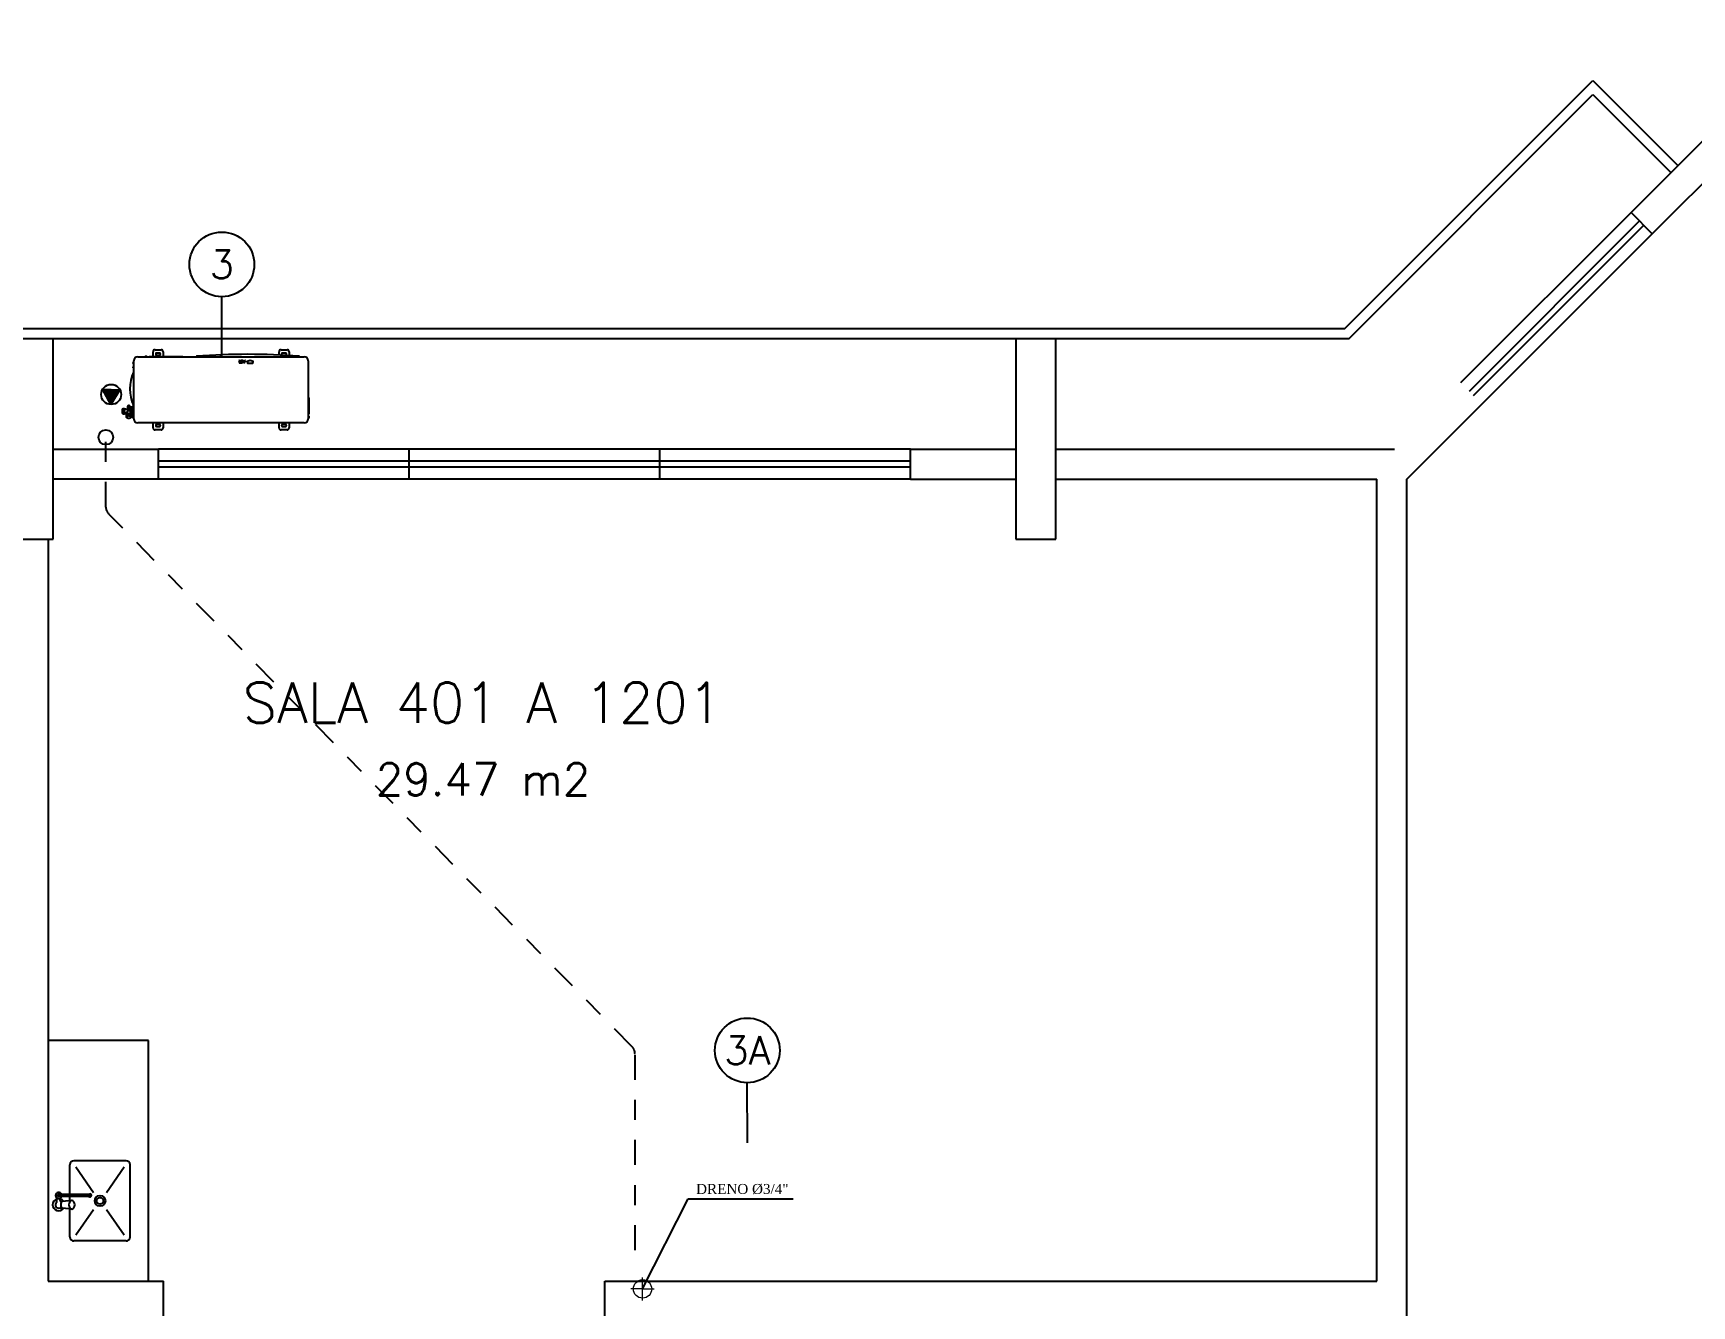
# Model space of a CAD drawing. Extents: x 544 to 914, y -40 to 56.
# Drawn here: x 635.68 to 643.95, y -4.93 to 1.42 of the extents above; entities that cross this region are included whole.
import ezdxf
from ezdxf.enums import TextEntityAlignment as Align

# ---------------------------------------------------------------- set-up
doc = ezdxf.new("R2010")
doc.units = 0
doc.header["$LTSCALE"] = 0.5
doc.header["$MEASUREMENT"] = 0
doc.linetypes.add('DASHDOT2', pattern=[0.5, 0.25, -0.125, 0, -0.125])
doc.layers.get('0').update_dxf_attribs({"linetype": 'CONTINUOUS'})
doc.layers.add('008', color=1, linetype='CONTINUOUS')
doc.styles.add('r80', font='romans.shx', dxfattribs={"height": 0.175})
doc.styles.add('RSA', font='romans.shx')
doc.styles.add('style3', font='times.ttf', dxfattribs={"height": 0.4})
doc.styles.add('T20', font='simplex.shx', dxfattribs={"height": 0.1})

msp = doc.modelspace()

# ---------------------------------------------------------------- linework, layer by layer
at = {"color": 2}
for p, q in [((636.6204, -0.1943), (636.6203, 0.1047)), ((639.2407, -4.1146), (639.2406, -3.8156))]:
    msp.add_line(p, q, dxfattribs=at)
at = {"color": 1}
for p, q in [((636.2873, -0.1593), (636.3173, -0.1593)), ((636.9153, -0.1593), (636.9453, -0.1593)), ((636.1788, -0.2281), (636.1788, -0.2226)), ((636.1788, -0.2495), (636.1788, -0.244)), ((636.1789, -0.2281), (636.1789, -0.2226)), ((636.1813, -0.2206), (636.1808, -0.2206)), ((636.1813, -0.2301), (636.1808, -0.2301)), ((636.1812, -0.242), (636.1808, -0.242)), ((636.1813, -0.2231), (636.1813, -0.2143)), ((636.1813, -0.2275), (636.1813, -0.2231)), ((636.1813, -0.4912), (636.1813, -0.2275)), ((636.2013, -0.1943), (636.24, -0.1943)), ((636.2374, -0.1943), (636.2374, -0.1939)), ((636.2394, -0.1919), (636.2449, -0.1919)), ((636.24, -0.1943), (636.2444, -0.1943)), ((636.2444, -0.1943), (636.6141, -0.1943)), ((636.2469, -0.1943), (636.2469, -0.1939)), ((636.4249, -0.1941), (636.2575, -0.1941)), ((636.2575, -0.1942), (636.2575, -0.1941)), ((636.2773, -0.1941), (636.2773, -0.1693)), ((636.3093, -0.1758), (636.2953, -0.1758)), ((636.2953, -0.1858), (636.3093, -0.1858)), ((636.3273, -0.1693), (636.3273, -0.1941)), ((636.4249, -0.1942), (636.4249, -0.1941)), ((636.4928, -0.1937), (636.4928, -0.1943)), ((636.6115, -0.1943), (636.6115, -0.1939)), ((636.6135, -0.1919), (636.619, -0.1919)), ((636.6141, -0.1943), (636.6184, -0.1943)), ((636.6184, -0.1943), (636.9881, -0.1943)), ((636.621, -0.1943), (636.621, -0.1939)), ((636.7047, -0.2135), (636.7077, -0.2188)), ((636.7087, -0.2135), (636.7047, -0.2135)), ((636.706, -0.22), (636.7056, -0.2209)), ((636.7056, -0.2209), (636.7056, -0.2222)), ((636.7056, -0.2222), (636.706, -0.2231)), ((636.7072, -0.2189), (636.706, -0.22)), ((636.706, -0.2231), (636.7072, -0.2241)), ((636.7077, -0.2188), (636.7072, -0.2189)), ((636.7072, -0.2241), (636.7086, -0.2249)), ((636.7086, -0.2249), (636.7104, -0.2251)), ((636.7112, -0.218), (636.7087, -0.2135)), ((636.709, -0.2215), (636.7092, -0.2212)), ((636.709, -0.2218), (636.709, -0.2215)), ((636.7092, -0.2221), (636.709, -0.2218)), ((636.7092, -0.2212), (636.7095, -0.221)), ((636.7095, -0.2223), (636.7092, -0.2221)), ((636.7095, -0.221), (636.7102, -0.2209)), ((636.7102, -0.2224), (636.7095, -0.2223)), ((636.7102, -0.2209), (636.7152, -0.2209)), ((636.7152, -0.2224), (636.7102, -0.2224)), ((636.7104, -0.2251), (636.7187, -0.2251)), ((636.7152, -0.218), (636.7112, -0.218)), ((636.7152, -0.2135), (636.7152, -0.218)), ((636.7187, -0.2135), (636.7152, -0.2135)), ((636.7152, -0.2209), (636.7152, -0.2224)), ((636.7187, -0.2251), (636.7187, -0.2135)), ((636.7196, -0.2135), (636.7196, -0.2251)), ((636.7231, -0.2135), (636.7196, -0.2135)), ((636.7196, -0.2251), (636.7231, -0.2251)), ((636.7231, -0.2251), (636.7231, -0.2135)), ((636.7235, -0.2135), (636.7293, -0.2251)), ((636.7272, -0.2135), (636.7235, -0.2135)), ((636.7284, -0.2161), (636.7272, -0.2135)), ((636.7337, -0.2161), (636.7284, -0.2161)), ((636.7293, -0.2251), (636.7328, -0.2251)), ((636.731, -0.2216), (636.7295, -0.2185)), ((636.7295, -0.2185), (636.7326, -0.2185)), ((636.7326, -0.2185), (636.731, -0.2216)), ((636.7328, -0.2251), (636.7386, -0.2135)), ((636.7349, -0.2135), (636.7337, -0.2161)), ((636.7386, -0.2135), (636.7349, -0.2135)), ((636.7607, -0.2127), (636.7466, -0.2176)), ((636.7472, -0.2211), (636.7478, -0.2211)), ((636.748, -0.2213), (636.748, -0.2243)), ((636.7498, -0.2261), (636.7728, -0.2261)), ((636.776, -0.2176), (636.7619, -0.2127)), ((636.7746, -0.2243), (636.7746, -0.2213)), ((636.7748, -0.2211), (636.7754, -0.2211)), ((636.9053, -0.1861), (636.9053, -0.1693)), ((636.9373, -0.1758), (636.9233, -0.1758)), ((636.9233, -0.1858), (636.9373, -0.1858)), ((636.9553, -0.1693), (636.9553, -0.1888)), ((636.9855, -0.1943), (636.9855, -0.1939)), ((636.9875, -0.1919), (636.993, -0.1919)), ((636.9881, -0.1943), (636.9925, -0.1943)), ((636.9925, -0.1943), (637.0313, -0.1943)), ((636.995, -0.1943), (636.995, -0.1939)), ((637.0078, -0.1943), (637.0078, -0.1937)), ((637.0513, -0.2143), (637.0513, -0.4912)), ((636.1812, -0.2515), (636.1808, -0.2515)), ((636.0671, -0.4325), (636.0256, -0.3565)), ((636.0256, -0.3565), (636.1122, -0.3586)), ((636.0297, -0.3641), (636.1077, -0.366)), ((636.0339, -0.3717), (636.1032, -0.3734)), ((636.038, -0.3793), (636.0986, -0.3808)), ((636.0422, -0.3869), (636.0941, -0.3882)), ((636.0463, -0.3945), (636.0896, -0.3956)), ((636.0505, -0.4021), (636.0851, -0.403)), ((636.0546, -0.4097), (636.0806, -0.4104)), ((636.1122, -0.3586), (636.0671, -0.4325)), ((637.0522, -0.3974), (637.0537, -0.3989)), ((637.0538, -0.3992), (637.0538, -0.4787)), ((636.0588, -0.4173), (636.0761, -0.4177)), ((636.1261, -0.4533), (636.1252, -0.4554)), ((636.1252, -0.4761), (636.1252, -0.4554)), ((636.1261, -0.4782), (636.1252, -0.4761)), ((636.1267, -0.4524), (636.1337, -0.4524)), ((636.1267, -0.4622), (636.1337, -0.4622)), ((636.1267, -0.4756), (636.1337, -0.4756)), ((636.1267, -0.4792), (636.1337, -0.4792)), ((636.1352, -0.4554), (636.1344, -0.4533)), ((636.1344, -0.4535), (636.1397, -0.4535)), ((636.1352, -0.4761), (636.1344, -0.4782)), ((636.1344, -0.478), (636.1397, -0.478)), ((636.1352, -0.4761), (636.1352, -0.4554)), ((636.1512, -0.4572), (636.1352, -0.4572)), ((636.1477, -0.4743), (636.1352, -0.4743)), ((636.1352, -0.4748), (636.1397, -0.4748)), ((636.1412, -0.4566), (636.1403, -0.4544)), ((636.1412, -0.475), (636.1403, -0.4772)), ((636.1412, -0.4572), (636.1412, -0.4566)), ((636.1412, -0.475), (636.1412, -0.4743)), ((636.1442, -0.4968), (636.1442, -0.4828)), ((636.1477, -0.4807), (636.1477, -0.4718)), ((636.1499, -0.4406), (636.1499, -0.4517)), ((636.1512, -0.4566), (636.1592, -0.4566)), ((636.1512, -0.4566), (636.1512, -0.4633)), ((636.1592, -0.4622), (636.1512, -0.4622)), ((636.1524, -0.4633), (636.1512, -0.4633)), ((636.1522, -0.4502), (636.1522, -0.4566)), ((636.1562, -0.438), (636.1562, -0.444)), ((636.1562, -0.4821), (636.1562, -0.4779)), ((636.1592, -0.4566), (636.1592, -0.463)), ((636.1667, -0.4572), (636.1592, -0.4572)), ((636.1602, -0.4502), (636.1602, -0.4572)), ((636.1602, -0.4569), (636.1612, -0.4569)), ((636.1612, -0.4569), (636.1612, -0.4572)), ((636.1626, -0.4406), (636.1626, -0.4517)), ((636.163, -0.4519), (636.1632, -0.4519)), ((636.1632, -0.4527), (636.163, -0.4527)), ((636.1632, -0.4504), (636.1632, -0.4504)), ((636.1632, -0.4542), (636.1632, -0.4542)), ((636.1645, -0.4477), (636.1667, -0.4477)), ((636.1645, -0.4477), (636.1645, -0.4569)), ((636.1645, -0.4569), (636.1667, -0.4569)), ((636.1647, -0.4807), (636.1647, -0.4718)), ((636.1667, -0.4743), (636.1647, -0.4743)), ((636.1647, -0.4746), (636.1667, -0.4746)), ((636.1732, -0.4463), (636.1667, -0.4463)), ((636.1667, -0.4819), (636.1667, -0.4463)), ((636.1682, -0.4828), (636.1682, -0.4968)), ((636.1732, -0.4852), (636.1682, -0.4852)), ((636.1732, -0.451), (636.1732, -0.4463)), ((636.1732, -0.482), (636.1732, -0.451)), ((636.1732, -0.4852), (636.1732, -0.482)), ((636.1753, -0.4457), (636.1811, -0.4416)), ((636.1797, -0.489), (636.1753, -0.4859)), ((636.1788, -0.4371), (636.1788, -0.4363)), ((636.1788, -0.5001), (636.1788, -0.4946)), ((636.1789, -0.4961), (636.1789, -0.4906)), ((636.1799, -0.4425), (636.1799, -0.4421)), ((636.1811, -0.4391), (636.1808, -0.4391)), ((636.1813, -0.4886), (636.1809, -0.4886)), ((636.1813, -0.4956), (636.1813, -0.4912)), ((636.1813, -0.5043), (636.1813, -0.4956)), ((637.0513, -0.4887), (637.0517, -0.4887)), ((637.0513, -0.4912), (637.0513, -0.4956)), ((637.0513, -0.4956), (637.0513, -0.5043)), ((637.0522, -0.4806), (637.0537, -0.4791)), ((637.0537, -0.4907), (637.0537, -0.5001)), ((636.1812, -0.5021), (636.1808, -0.5021)), ((636.1813, -0.4981), (636.1809, -0.4981)), ((637.0313, -0.5243), (636.2013, -0.5243)), ((636.2773, -0.5493), (636.2773, -0.5244)), ((636.3173, -0.5593), (636.2873, -0.5593)), ((636.3093, -0.5328), (636.2953, -0.5328)), ((636.2953, -0.5428), (636.3093, -0.5428)), ((636.3273, -0.5244), (636.3273, -0.5493)), ((636.9053, -0.5493), (636.9053, -0.5243)), ((636.9453, -0.5593), (636.9153, -0.5593)), ((636.9373, -0.5328), (636.9233, -0.5328)), ((636.9233, -0.5428), (636.9373, -0.5428)), ((636.9553, -0.5243), (636.9553, -0.5493)), ((637.0513, -0.4982), (637.0517, -0.4982)), ((637.0513, -0.5021), (637.0517, -0.5021))]:
    msp.add_line(p, q, dxfattribs=at)
for p, q in [((638.7181, -4.8439), (638.9455, -4.3945)), ((638.9455, -4.3945), (639.4698, -4.3945))]:
    msp.add_line(p, q)
at = {"lineweight": 0}
for p, q in [((638.7181, -4.9016), (638.7181, -4.7862)), ((638.7181, -4.8439), (638.6604, -4.8439)), ((638.7181, -4.8439), (638.7758, -4.8439))]:
    msp.add_line(p, q, dxfattribs=at)
at = {"color": 2}
for centre, radius in [((636.6203, 0.2662), 0.1615), ((636.0683, -0.3826), 0.05), ((639.2406, -3.6541), 0.1615)]:
    msp.add_circle(centre, radius, dxfattribs=at)
msp.add_circle((636.0419, -0.5959), 0.0368)
at = {"lineweight": 0}
msp.add_circle((638.7181, -4.8439), 0.0456, dxfattribs=at)
at = {"color": 1}
for centre, radius, start, end in [((636.2873, -0.1693), 0.01, 90, 180), ((636.3173, -0.1693), 0.01, 0, 90), ((636.9153, -0.1693), 0.01, 90, 180), ((636.9453, -0.1693), 0.01, 0, 90), ((636.1808, -0.2226), 0.002, 90, 180), ((636.1808, -0.2281), 0.002, 180, 270), ((636.1808, -0.244), 0.002, 90, 180), ((636.1809, -0.2226), 0.002, 90, 180), ((636.1809, -0.2281), 0.002, 180, 270), ((636.2012, -0.2143), 0.02, 90, 180), ((636.2013, -0.2143), 0.02, 90, 180), ((636.2394, -0.1939), 0.002, 90, 180), ((636.2449, -0.1939), 0.002, 0, 90), ((636.2953, -0.1808), 0.005, 90, 270), ((636.3093, -0.1808), 0.005, 270, 90), ((636.4943, -0.1937), 0.0015, 94.42438, 179), ((636.7503, -3.5026), 3.3203, 85.57562, 94.42438), ((636.6135, -0.1939), 0.002, 90, 180), ((636.619, -0.1939), 0.002, 0, 90), ((636.7472, -0.2193), 0.0018, 109.29005, 270), ((636.7478, -0.2213), 0.0002, 0, 90), ((636.7498, -0.2243), 0.0018, 180, 270), ((636.7613, -0.2144), 0.0018, 70.70995, 109.29005), ((636.7728, -0.2243), 0.0018, 270, 0), ((636.7748, -0.2213), 0.0002, 90, 180), ((636.7754, -0.2193), 0.0018, 270, 70.70995), ((636.9233, -0.1808), 0.005, 90, 270), ((636.9373, -0.1808), 0.005, 270, 90), ((636.9875, -0.1939), 0.002, 90, 180), ((636.993, -0.1939), 0.002, 0, 90), ((637.0063, -0.1937), 0.0015, 1, 85.57562), ((637.0313, -0.2143), 0.02, 360, 90), ((636.3613, -0.3544), 0.2, 155.41422, 204.58578), ((636.1808, -0.2495), 0.002, 180, 270), ((636.1821, -0.2724), 0.003, 107.45313, 155.41422), ((637.0518, -0.3977), 0.0005, 44.99999, 180), ((637.0533, -0.3992), 0.0005, 0, 44.99999), ((636.1704, -0.4523), 0.00744, 165.20074, 172.1961), ((636.1704, -0.4523), 0.00744, 187.8039, 194.79926), ((636.1704, -0.4523), 0.00745, 141.86436, 165.22258), ((636.1704, -0.4523), 0.0072, 176.81646, 183.18354), ((636.1704, -0.4523), 0.00745, 194.77742, 218.13564), ((636.178, -0.4496), 0.00475, 125, 180), ((636.178, -0.482), 0.00475, 180.00001, 235), ((636.1808, -0.4371), 0.002, 180, 270), ((636.1808, -0.4946), 0.002, 167.82606, 180), ((636.1809, -0.4906), 0.002, 90, 180), ((636.1809, -0.4961), 0.002, 180, 270), ((636.1821, -0.4363), 0.003, 204.58578, 252.54686), ((636.1819, -0.4421), 0.002, 108.54369, 180), ((637.0518, -0.4802), 0.0005, 180, 315.00001), ((637.0517, -0.4907), 0.002, 0, 90), ((637.0517, -0.4962), 0.002, 270, 0), ((637.0533, -0.4787), 0.0005, 315.00001, 0), ((636.1808, -0.5001), 0.002, 180, 270), ((636.2012, -0.5044), 0.02, 180, 270), ((636.2013, -0.5043), 0.02, 180, 270), ((636.2873, -0.5493), 0.01, 180, 270), ((636.2953, -0.5378), 0.005, 90, 270), ((636.3093, -0.5378), 0.005, 270, 90), ((636.3173, -0.5493), 0.01, 270, 0), ((636.9153, -0.5493), 0.01, 180, 270), ((636.9233, -0.5378), 0.005, 90, 270), ((636.9373, -0.5378), 0.005, 270, 90), ((636.9453, -0.5493), 0.01, 270, 0), ((637.0313, -0.5043), 0.02, 270, 0), ((637.0517, -0.5001), 0.002, 270, 0)]:
    msp.add_arc(centre, radius, start, end, dxfattribs=at)
for points, start_tangent, end_tangent in [([(636.1267, -0.4622), (636.1264, -0.4608), (636.1261, -0.4594), (636.126, -0.458), (636.126, -0.4566), (636.1261, -0.4552), (636.1264, -0.4538), (636.1267, -0.4524)], (-0.290021, 0.95702), (0.290021, 0.95702)), ([(636.1267, -0.4756), (636.1264, -0.4736), (636.1261, -0.4717), (636.126, -0.4698), (636.126, -0.4679), (636.1261, -0.466), (636.1264, -0.4641), (636.1267, -0.4622)], (-0.216579, 0.976265), (0.216579, 0.976265)), ([(636.1261, -0.4782), (636.1261, -0.4781), (636.126, -0.4776), (636.126, -0.4771), (636.1261, -0.4766), (636.1264, -0.4761), (636.1267, -0.4756)], (-0.394492, 0.918899), (0.637728, 0.770262)), ([(636.1267, -0.4524), (636.1264, -0.4529), (636.1261, -0.4533)], (-0.637728, -0.770262), (-0.394492, -0.918899)), ([(636.1267, -0.4792), (636.1264, -0.4786), (636.1261, -0.4782)], (-0.637728, 0.770262), (-0.394492, 0.918899)), ([(636.1337, -0.4524), (636.1341, -0.4529), (636.1344, -0.4533)], (0.637728, -0.770262), (0.394492, -0.918899)), ([(636.1337, -0.4622), (636.1341, -0.4608), (636.1344, -0.4594), (636.1345, -0.458), (636.1345, -0.4566), (636.1344, -0.4552), (636.1341, -0.4538), (636.1337, -0.4524)], (0.290021, 0.95702), (-0.290021, 0.95702)), ([(636.1337, -0.4756), (636.1341, -0.4736), (636.1344, -0.4717), (636.1345, -0.4698), (636.1345, -0.4679), (636.1344, -0.466), (636.1341, -0.4641), (636.1337, -0.4622)], (0.216579, 0.976265), (-0.216579, 0.976265)), ([(636.1344, -0.4782), (636.1344, -0.4781), (636.1345, -0.4776), (636.1345, -0.4771), (636.1344, -0.4766), (636.1341, -0.4761), (636.1337, -0.4756)], (0.394492, 0.918899), (-0.637728, 0.770262)), ([(636.1337, -0.4792), (636.1341, -0.4786), (636.1344, -0.4782)], (0.637728, 0.770262), (0.394492, 0.918899)), ([(636.1397, -0.4535), (636.1401, -0.454), (636.1403, -0.4544)], (0.637728, -0.770262), (0.394492, -0.918899)), ([(636.1405, -0.4572), (636.1403, -0.4561), (636.1401, -0.4548), (636.1397, -0.4535)], (-0.059821, 0.998209), (-0.290021, 0.95702)), ([(636.1397, -0.4748), (636.1398, -0.4743)], (0.216579, 0.976265), (0.205416, 0.978675)), ([(636.1403, -0.4772), (636.1403, -0.4771), (636.1405, -0.4766), (636.1405, -0.4762), (636.1403, -0.4757), (636.1401, -0.4752), (636.1397, -0.4748)], (0.394492, 0.918899), (-0.637728, 0.770262)), ([(636.1397, -0.478), (636.1401, -0.4776), (636.1403, -0.4772)], (0.637728, 0.770262), (0.394492, 0.918899)), ([(636.1442, -0.4828), (636.146, -0.4817), (636.1477, -0.4807), (636.1494, -0.4799), (636.1511, -0.4792), (636.1528, -0.4787), (636.1545, -0.4782), (636.1562, -0.4779)], (0.837218, 0.546869), (0.986928, 0.161165)), ([(636.1442, -0.487), (636.146, -0.4867), (636.1477, -0.4863), (636.1494, -0.4857), (636.1511, -0.485), (636.1528, -0.4842), (636.1545, -0.4832), (636.1562, -0.4821)], (0.986928, 0.161165), (0.837218, 0.546869)), ([(636.1464, -0.4944), (636.1466, -0.4938), (636.1471, -0.4924), (636.1481, -0.4912), (636.1493, -0.4902), (636.1508, -0.4893), (636.1525, -0.4887), (636.1543, -0.4883), (636.1562, -0.4881)], (0.145517, 0.989356), (1, 0)), ([(636.1562, -0.5021), (636.1543, -0.502), (636.1525, -0.5016), (636.1508, -0.5009), (636.1493, -0.5), (636.1481, -0.499), (636.1471, -0.4978), (636.1466, -0.4965), (636.1464, -0.4951), (636.1464, -0.4944)], (-1, 0), (0.145517, 0.989356)), ([(636.1524, -0.4633), (636.1518, -0.4638), (636.1513, -0.4645), (636.1507, -0.4652), (636.15, -0.4661), (636.1494, -0.4672), (636.1487, -0.4683), (636.1482, -0.4695), (636.1479, -0.4708), (636.1477, -0.4718)], (-0.688899, -0.724858), (0, -1)), ([(636.1562, -0.438), (636.1552, -0.4382), (636.1541, -0.4385), (636.1531, -0.4388), (636.152, -0.4393), (636.151, -0.4399), (636.1499, -0.4406)], (-0.986928, -0.161165), (-0.837218, -0.546869)), ([(636.1562, -0.444), (636.1552, -0.4446), (636.1541, -0.4452), (636.1531, -0.4457), (636.152, -0.4461), (636.151, -0.4463), (636.1499, -0.4466)], (-0.837218, -0.546869), (-0.986928, -0.161165)), ([(636.1499, -0.4517), (636.151, -0.4524), (636.152, -0.453), (636.1522, -0.4531)], (0.837218, -0.546869), (0.901131, -0.433547)), ([(636.1562, -0.4468), (636.1551, -0.4469), (636.154, -0.4472), (636.153, -0.4477), (636.1523, -0.4483), (636.1517, -0.449), (636.1515, -0.4498), (636.1515, -0.4506), (636.1517, -0.4514), (636.1522, -0.4521)], (-1, 0), (0.690864, -0.722984)), ([(636.1602, -0.4502), (636.1601, -0.4495), (636.1598, -0.4489), (636.1592, -0.4483), (636.1585, -0.4479), (636.1577, -0.4476), (636.1567, -0.4474), (636.1558, -0.4474), (636.1548, -0.4476), (636.154, -0.4479), (636.1533, -0.4483), (636.1527, -0.4489), (636.1524, -0.4495), (636.1522, -0.4502)], (0, 1), (0, -1)), ([(636.1524, -0.4633), (636.1537, -0.4629), (636.1551, -0.4626), (636.1565, -0.4626), (636.1579, -0.4627), (636.1592, -0.463)], (0.939627, 0.342201), (0.966219, -0.257722)), ([(636.1626, -0.4406), (636.1615, -0.4399), (636.1605, -0.4393), (636.1594, -0.4388), (636.1584, -0.4385), (636.1573, -0.4382), (636.1562, -0.438)], (-0.837218, 0.546869), (-0.986928, 0.161165)), ([(636.1626, -0.4466), (636.1615, -0.4463), (636.1605, -0.4461), (636.1594, -0.4457), (636.1584, -0.4452), (636.1573, -0.4446), (636.1562, -0.444)], (-0.986928, 0.161165), (-0.837218, 0.546869)), ([(636.1603, -0.4521), (636.1608, -0.4514), (636.161, -0.4506), (636.161, -0.4498), (636.1608, -0.449), (636.1602, -0.4483), (636.1595, -0.4477), (636.1585, -0.4472), (636.1574, -0.4469), (636.1562, -0.4468)], (0.690864, 0.722984), (-1, 0)), ([(636.1562, -0.4779), (636.158, -0.4782), (636.1597, -0.4787), (636.1614, -0.4792), (636.1631, -0.4799), (636.1648, -0.4807), (636.1665, -0.4817), (636.1682, -0.4828)], (0.986928, -0.161165), (0.837218, -0.546869)), ([(636.1562, -0.4821), (636.158, -0.4832), (636.1597, -0.4842), (636.1614, -0.485), (636.1631, -0.4857), (636.1648, -0.4863), (636.1665, -0.4867), (636.1682, -0.487)], (0.837218, -0.546869), (0.986928, -0.161165)), ([(636.1562, -0.4881), (636.1582, -0.4883), (636.16, -0.4887), (636.1617, -0.4893), (636.1632, -0.4902), (636.1644, -0.4912), (636.1654, -0.4924), (636.1659, -0.4938), (636.1661, -0.4944)], (1, 0), (0.145517, -0.989356)), ([(636.1661, -0.4944), (636.1661, -0.4951), (636.1659, -0.4965), (636.1654, -0.4978), (636.1644, -0.499), (636.1632, -0.5), (636.1617, -0.5009), (636.16, -0.5016), (636.1582, -0.502), (636.1562, -0.5021)], (0.145517, -0.989356), (-1, 0)), ([(636.1596, -0.4627), (636.1592, -0.4624)], (-0.714376, 0.699762), (-0.7277, 0.685895)), ([(636.1647, -0.4718), (636.1646, -0.4708), (636.1643, -0.4695), (636.1637, -0.4683), (636.1631, -0.4671), (636.1625, -0.4661), (636.1618, -0.4652), (636.1612, -0.4645), (636.1607, -0.4639), (636.1602, -0.4633), (636.1597, -0.4628), (636.1596, -0.4627)], (0, 1), (-0.714376, 0.699762)), ([(636.1603, -0.4531), (636.1605, -0.453), (636.1615, -0.4524), (636.1626, -0.4517)], (0.90113, 0.433548), (0.837218, 0.546869)), ([(636.163, -0.4513), (636.163, -0.4515)], (-0.082492, -0.996592), (-0.027527, -0.999621)), ([(636.163, -0.4515), (636.163, -0.4517)], (-0.027527, -0.999621), (0.027564, -0.99962)), ([(636.163, -0.4517), (636.163, -0.4519)], (0.027564, -0.99962), (0.082492, -0.996592)), ([(636.163, -0.4527), (636.163, -0.4529)], (-0.082492, -0.996592), (-0.027564, -0.99962)), ([(636.163, -0.4529), (636.163, -0.4531)], (-0.027564, -0.99962), (0.027527, -0.999621)), ([(636.163, -0.4531), (636.163, -0.4533)], (0.027527, -0.999621), (0.082492, -0.996592)), ([(636.1482, -0.4991), (636.1477, -0.4989), (636.146, -0.4979), (636.1442, -0.4968)], (-0.893635, 0.448795), (-0.837218, 0.546869)), ([(636.1682, -0.4968), (636.1665, -0.4979), (636.1648, -0.4989), (636.1643, -0.4991)], (-0.837218, -0.546869), (-0.893636, -0.448792))]:
    msp.add_spline(points, degree=3, dxfattribs=dict(at, start_tangent=start_tangent, end_tangent=end_tangent))
at = {"layer": '008', "color": 8}
for p, q in [((643.6472, 0.5251), (645.0874, 1.9653)), ((643.7532, 0.419), (645.2374, 1.9032)), ((642.7987, -0.3234), (643.6472, 0.5251)), ((643.6472, 0.5251), (643.7532, 0.419)), ((642.8411, -0.3659), (643.6896, 0.4827)), ((642.8623, -0.3871), (643.7108, 0.4615)), ((642.9047, -0.4295), (643.7532, 0.419)), ((635.7794, -0.1048), (635.5794, -0.1048)), ((635.7794, -1.1048), (635.7794, -0.1048)), ((640.7794, -0.1048), (640.5794, -0.1048)), ((640.5794, -0.1048), (640.5794, -1.1048)), ((640.7794, -1.1048), (640.7794, -0.1048)), ((642.5294, -0.8048), (642.9047, -0.4295)), ((635.7794, -0.6548), (636.3044, -0.6548)), ((636.3044, -0.8048), (636.3044, -0.6548)), ((640.0544, -0.6548), (636.3044, -0.6548)), ((637.5544, -0.8048), (637.5544, -0.6548)), ((638.8044, -0.8048), (638.8044, -0.6548)), ((640.0544, -0.6548), (640.5794, -0.6548)), ((640.0544, -0.8048), (640.0544, -0.6548)), ((640.7794, -0.6548), (642.4673, -0.6548)), ((640.0544, -0.7148), (636.3044, -0.7148)), ((636.3044, -0.8048), (635.7794, -0.8048)), ((640.0544, -0.7448), (636.3044, -0.7448)), ((640.0544, -0.8048), (636.3044, -0.8048)), ((640.0544, -0.8048), (640.5794, -0.8048)), ((640.7794, -0.8048), (642.3794, -0.8048)), ((642.3794, -4.8048), (642.3794, -0.8048)), ((642.5294, -5.0048), (642.5294, -0.8048)), ((635.5794, -1.1048), (635.7794, -1.1048)), ((635.7544, -1.1048), (635.7544, -4.8048)), ((640.5794, -1.1048), (640.7794, -1.1048)), ((636.2544, -3.6048), (635.7544, -3.6048)), ((635.7544, -3.6048), (635.7544, -4.8048)), ((636.2544, -4.8048), (636.2544, -3.6048)), ((635.9627, -4.2048), (635.8827, -4.2048)), ((636.1427, -4.2048), (635.9627, -4.2048)), ((635.8627, -4.3734), (635.8627, -4.2248)), ((635.8927, -4.2348), (635.9797, -4.3621)), ((636.0457, -4.3621), (636.1327, -4.2348)), ((636.1627, -4.5848), (636.1627, -4.2248)), ((635.9519, -4.3725), (635.8063, -4.3725)), ((635.9519, -4.3827), (635.8063, -4.3827)), ((635.8627, -4.404), (635.8627, -4.3819)), ((635.963, -4.3725), (635.9519, -4.3725)), ((635.963, -4.3827), (635.9519, -4.3827)), ((635.7972, -4.4111), (635.7972, -4.3893)), ((635.8136, -4.4387), (635.821, -4.4387)), ((635.8142, -4.4021), (635.8142, -4.3901)), ((635.872, -4.4032), (635.8249, -4.4074)), ((635.872, -4.4457), (635.8249, -4.4414)), ((635.8627, -4.5848), (635.8627, -4.4448)), ((635.8927, -4.5748), (635.9797, -4.4475)), ((636.0457, -4.4475), (636.1327, -4.5748)), ((635.9627, -4.6048), (635.8827, -4.6048)), ((636.1427, -4.6048), (635.9627, -4.6048)), ((635.7544, -4.8048), (636.3294, -4.8048)), ((635.7544, -4.8048), (636.2544, -4.8048)), ((636.3294, -5.2748), (636.3294, -4.8048)), ((638.5294, -4.8048), (642.3794, -4.8048)), ((638.5294, -5.0048), (638.5294, -4.8048))]:
    msp.add_line(p, q, dxfattribs=at)
at = {"layer": '008', "color": 2}
for p, q in [((642.2188, -0.0548), (643.4572, 1.1837)), ((643.4572, 1.1837), (643.8815, 0.7594)), ((642.2395, -0.1048), (643.4572, 1.113)), ((643.4572, 1.113), (643.8461, 0.7241)), ((642.2188, -0.0548), (630.5294, -0.0548)), ((642.2395, -0.1048), (630.5794, -0.1048))]:
    msp.add_line(p, q, dxfattribs=at)
at = {"layer": '008', "color": 6, "linetype": 'DASHDOT2'}
msp.add_lwpolyline([(638.6805, -4.6506), (638.6805, -3.671, 0.196588), (638.6661, -3.636), (636.0562, -0.979, -0.196588), (636.0419, -0.9439), (636.0419, -0.5685)], format="xyb", dxfattribs=at)
at = {"layer": '008', "color": 8}
msp.add_lwpolyline([(635.8249, -4.4074), (635.8223, -4.4084), (635.8193, -4.4124), (635.8177, -4.4175), (635.817, -4.4244), (635.8177, -4.4313), (635.8193, -4.4364), (635.8223, -4.4404), (635.8249, -4.4414)], dxfattribs=at)
msp.add_lwpolyline([(635.872, -4.4457), (635.8773, -4.4442), (635.8823, -4.4395), (635.8854, -4.4329), (635.8866, -4.4244), (635.8854, -4.416), (635.8823, -4.4094), (635.8773, -4.4046), (635.872, -4.4032), (635.8668, -4.4046), (635.8618, -4.4094), (635.8587, -4.416), (635.8575, -4.4244), (635.8587, -4.4329), (635.8618, -4.4395), (635.8668, -4.4442)], close=True, dxfattribs=at)
for radius in [0.0266, 0.0163]:
    msp.add_circle((636.0127, -4.4048), radius, dxfattribs=at)
for centre, radius, start, end in [((635.8827, -4.2248), 0.02, 90, 180), ((636.1427, -4.2248), 0.02, 0, 90), ((635.8063, -4.3776), 0.0148, 20.16101, 339.83899), ((635.8063, -4.3776), 0.0051, 90.00373, 269.99627), ((635.963, -4.3776), 0.00753, 222.65589, 137.34411), ((635.963, -4.3776), 0.0051, 269.99352, 90.00648), ((635.8063, -4.4244), 0.0297, 107.74323, 323.82953), ((635.8063, -4.4244), 0.0161, 124.26245, 297.26327), ((635.8063, -4.4244), 0.0297, 36.00126, 74.46267), ((635.8227, -4.4021), 0.0085, 180, 257.17152), ((635.8827, -4.5848), 0.02, 180, 270), ((636.1427, -4.5848), 0.02, 270, 0)]:
    msp.add_arc(centre, radius, start, end, dxfattribs=at)

# ---------------------------------------------------------------- texts
at = {"style": 'RSA'}
for s, height, p in [('3', 0.1406, (636.6203, 0.2662)), ('3A', 0.14062, (639.2406, -3.6541))]:
    msp.add_text(s, height=height, rotation=359.99999, dxfattribs=at).set_placement(p, align=Align.MIDDLE)
at = {"style": 'style3'}
msp.add_text('DRENO Ø3/4"', height=0.05, dxfattribs=at).set_placement((638.9851, -4.3702))
at = {"layer": '008', "color": 8, "style": 'T20'}
msp.add_text('SALA 401 A 1201', height=0.2, dxfattribs=at).set_placement((636.7237, -2.0198))
at = {"layer": '008', "color": 8, "style": 'r80'}
msp.add_text('29.47 m2', height=0.16, dxfattribs=at).set_placement((637.9225, -2.3823), align=Align.CENTER)

doc.saveas('drawing.dxf')
